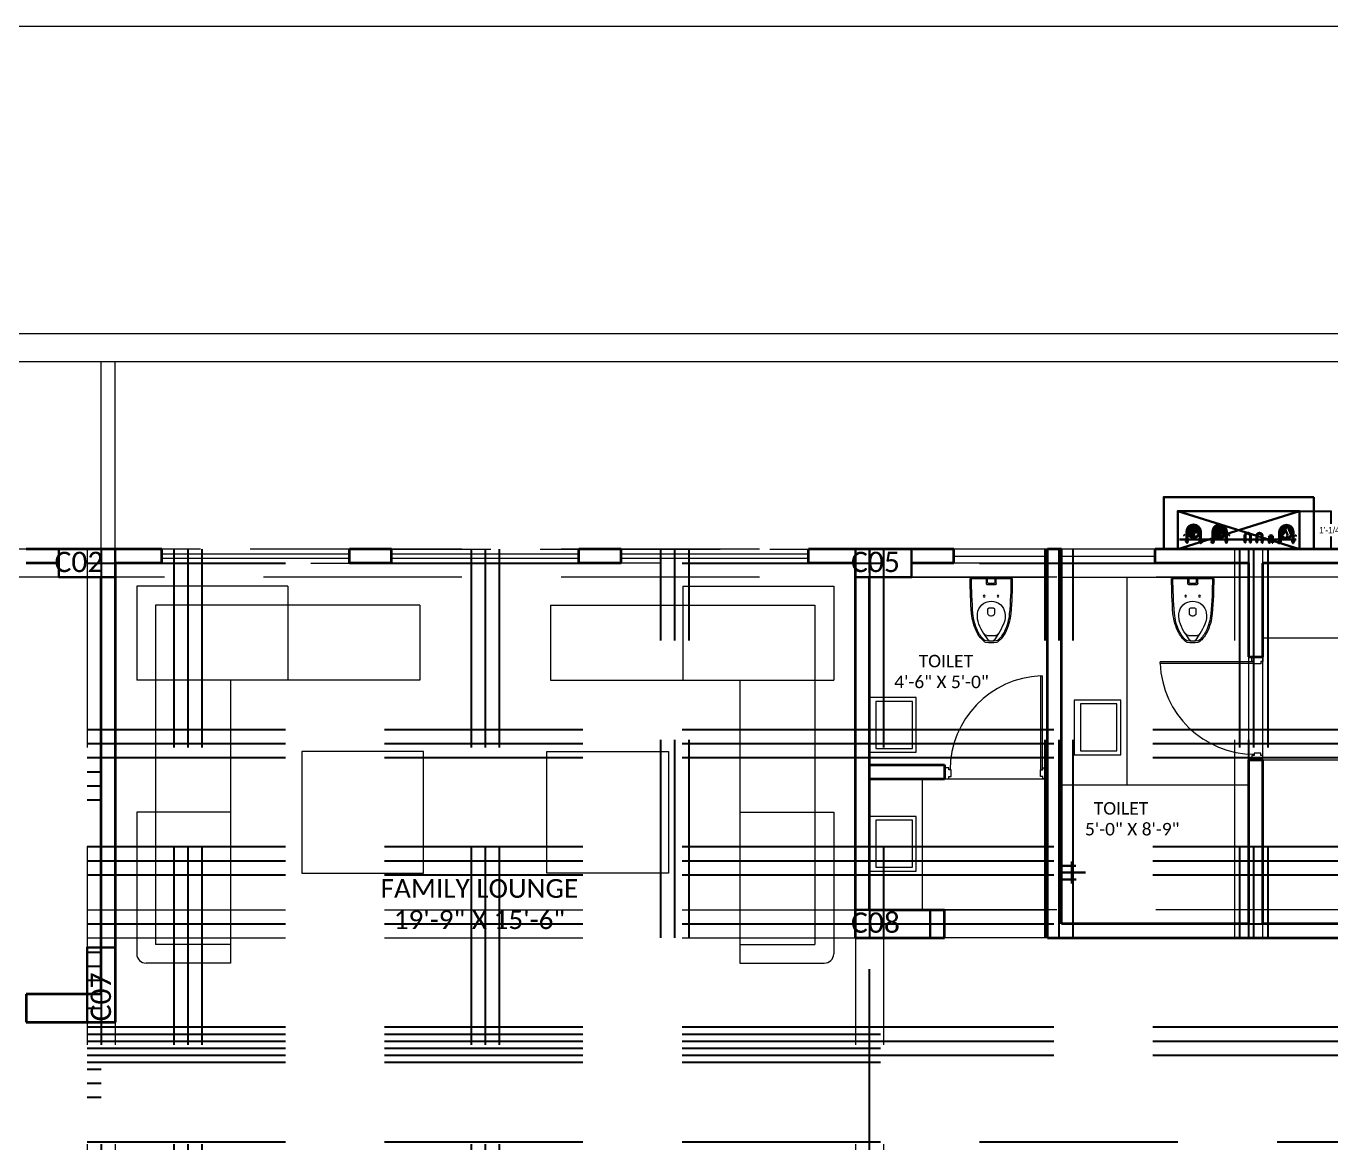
# Model space of a CAD drawing. Header units: inches. Extents: x -315739 to 560314, y 0 to 7836.
# Drawn here: x 315185.6 to 315603.4, y 6156 to 6513.6 of the extents above; entities that cross this region are included whole.
import ezdxf

# ---------------------------------------------------------------- set-up
doc = ezdxf.new("R2010")
doc.units = ezdxf.units.IN
doc.header["$LTSCALE"] = 5
doc.header["$MEASUREMENT"] = 0
doc.linetypes.add('DASHED', pattern=[19.05, 12.7, -6.35])
doc.linetypes.add('DASHED2', pattern=[9.525, 6.35, -3.175])
doc.layers.get('0').update_dxf_attribs({"linetype": 'CONTINUOUS', "lineweight": 0})
for name, color, linetype, lineweight in [('ANGLE SUPPORT', 7, 'CONTINUOUS', 30), ('BEAM', 1, 'DASHED', 9), ('COLUMN912', 7, 'CONTINUOUS', 30), ('DOOR', 7, 'CONTINUOUS', 9), ('FORMAT', 7, 'CONTINUOUS', 9), ('FUR', 32, 'CONTINUOUS', 18), ('PLUMBING SHAFT', 5, 'CONTINUOUS', 30), ('RWP', 150, 'CONTINUOUS', 15), ('Sanitary Fix', 122, 'CONTINUOUS', 13), ('swp', 1, 'CONTINUOUS', 20), ('TC', 7, 'CONTINUOUS', 5), ('TEXT', 7, 'CONTINUOUS', 15), ('WALL', 7, 'CONTINUOUS', 35), ('WINDOW', 1, 'CONTINUOUS', 20), ('wwp', 3, 'CONTINUOUS', 20)]:
    doc.layers.add(name, color=color, linetype=linetype, lineweight=lineweight)
doc.layers.add('CenterLines', color=7, linetype='DASHED')
doc.layers.add('COLUMN H', color=253, linetype='CONTINUOUS', lineweight=5, true_color=0xb0b0b0)
doc.styles.add('calibri', font='calibri')
doc.dimstyles.get("Standard").update_dxf_attribs({"dimtxt": 2, "dimasz": 2, "dimexe": 0.18, "dimexo": 0.0625, "dimgap": 1, "dimtad": 0, "dimtih": 1, "dimtoh": 1, "dimdec": 1, "dimzin": 0, "dimdsep": 46, "dimlunit": 4, "dimcen": 0.09, "dimclrd": 5, "dimclre": 5, "dimclrt": 5, "dimadec": 0, "dimazin": 0, "dimtfac": 1, "dimtdec": 4, "dimtofl": 0, "dimtmove": 0, "dimatfit": 3, "dimfxl": 0.25, "dimtolj": 1, "dimtzin": 0, "dimarcsym": 0})

# ---------------------------------------------------------------- blocks, each defined once
blk = doc.blocks.new('W.C.RR')
at = {"layer": 'Sanitary Fix', "lineweight": 15}
for p, q in [((-406.56, -27.56), (-408.19, -30)), ((-407, -29.28), (-403.53, -29.28)), ((-402.4, -30), (-404.01, -27.56)), ((-406.62, -38.11), (-406.62, -39.68)), ((-406.06, -40.24), (-404.55, -40.24)), ((-405.13, -36.98), (-405.51, -36.98)), ((-403.99, -39.67), (-403.99, -38.11)), ((-407.3, -51.96), (-407.3, -49.83)), ((-407.03, -49.57), (-403.59, -49.57)), ((-406.86, -51.96), (-406.86, -50.37)), ((-406.56, -50.1), (-404.04, -50.1)), ((-403.77, -50.43), (-403.77, -51.96)), ((-403.29, -49.89), (-403.29, -51.96)), ((-413.69, -51.96), (-396.94, -51.96)), ((-406.46, -51.96), (-406.46, -52.03)), ((-406.46, -52.03), (-404.11, -52.03)), ((-406.12, -52.03), (-406.12, -52.4)), ((-406.12, -52.4), (-404.48, -52.4)), ((-405.79, -52.03), (-405.79, -51.96)), ((-404.79, -52.03), (-404.79, -51.96)), ((-404.48, -52.4), (-404.48, -52.03)), ((-404.11, -52.03), (-404.11, -51.96))]:
    blk.add_line(p, q, dxfattribs=at)
for centre in [(-408.1, -44.96), (-402.61, -44.96)]:
    blk.add_circle(centre, 0.358, dxfattribs=at)
for centre, radius, start, end in [((-391.07, -40.33), 22.18, 153.1364, 174.1184), ((-392.18, -39.78), 20.45, 154.9076, 175.1535), ((-400.27, -35.98), 12.02, 130.761, 151.8362), ((-399.63, -36.3), 12.22, 134.4074, 154.8903), ((-391.75, -41.02), 19.8, 146.1601, 158.6011), ((-406.92, -29.12), 2, 102.4978, 129.0597), ((-407.19, -27.87), 1.36, 100.3332, 132.8161), ((-407, -30.42), 1.14, 90, 145.7536), ((-405.33, -37.38), 11.04, 79.0024, 100.9976), ((-405.33, -39.27), 12.27, 80.4841, 99.5159), ((-405.97, -28.04), 0.757, 100.9251, 141.0236), ((-404.51, -27.89), 0.599, 33.3554, 84.696), ((-403.53, -30.32), 1.04, 30.9018, 90), ((-403.48, -28.53), 1.38, 44.4952, 82.3555), ((-403.51, -28.23), 1.72, 53.3983, 80.1871), ((-410.79, -36.19), 11.96, 25.153, 46.1614), ((-410.07, -35.55), 11.54, 27.3045, 48.9088), ((-469.36, -66.89), 76.45, 25.7005, 28.856), ((-416.53, -39.23), 18.46, 4.3585, 26.0983), ((-416.84, -39.45), 19.36, 4.1483, 28.3887), ((-401.94, -37.02), 8.85, 158.6011, 185.8382), ((-407.14, -36.95), 7.4, 348.905, 25.7005), ((-221.7, -52.58), 191.99, 175.6595, 179.8129), ((-206.24, -54.32), 206.96, 175.4918, 179.3454), ((-404.79, -37.32), 5.99, 185.8382, 224.1772), ((-405.3, -37.15), 5.76, 228.8891, 311.1109), ((-405.51, -38.09), 1.11, 90, 180.5857), ((-406.06, -39.68), 0.56, 180, 270.535), ((-405.12, -38.11), 1.13, 0, 90.5296), ((-404.55, -39.68), 0.56, 270, 0.5829), ((-405.95, -37.18), 6.18, 315.8228, 348.905), ((-538.26, -51.43), 140.79, 359.7854, 5.545), ((-554.28, -51.81), 157.34, 359.9445, 5.0138), ((-407.03, -49.83), 0.267, 90.024, 180), ((-406.59, -50.37), 0.269, 83.9983, 180), ((-404.04, -50.37), 0.273, 348.5553, 90), ((-403.59, -49.86), 0.298, 354.5234, 90)]:
    blk.add_arc(centre, radius, start, end, dxfattribs=at)
blk = doc.blocks.new('j')
at = {"layer": 'Sanitary Fix', "xscale": 0.8438057731173103, "yscale": 0.8438057731173103, "rotation": 180}
blk.add_blockref('W.C.RR', (13938.89, 1941.96), dxfattribs=at)
blk = doc.blocks.new('A$C04F40293')
at = {"layer": 'DOOR', "color": 0, "lineweight": 9}
for p, q in [((39.33, 3.58), (39.33, 41.92)), ((39.33, 41.92), (40.02, 41.92)), ((40.02, 3.58), (40.02, 41.92)), ((0, 0), (42, 0))]:
    blk.add_line(p, q, dxfattribs=at)
at = {"layer": 'DOOR', "color": 0}
for p, q in [((1.85, 4.5), (0, 4.5)), ((0, 0), (0, 4.5)), ((1.85, 3.58), (1.85, 4.5)), ((2.77, 3.58), (1.85, 3.58)), ((1.85, 0), (1.85, 0.92)), ((1.85, 0.92), (2.77, 0.92)), ((2.77, 0.92), (2.77, 3.58)), ((39.23, 0.92), (39.23, 3.58)), ((39.23, 3.58), (40.15, 3.58)), ((40.15, 0.92), (39.23, 0.92)), ((40.15, 3.58), (40.15, 4.5)), ((40.15, 4.5), (42, 4.5)), ((40.15, 0), (40.15, 0.92)), ((42, 4.5), (42, 0)), ((0, 0), (1.85, 0)), ((42, 0), (40.15, 0))]:
    blk.add_line(p, q, dxfattribs=at)
at = {"layer": 'DOOR', "color": 0, "lineweight": 9}
blk.add_arc((40.91, 3.35), 38.6, 92.3483, 179.6623, dxfattribs=at)
blk = doc.blocks.new('*X93')
at = {"color": 0}
for p, q in [((113.6, 341.5), (113.7, 341.6)), ((113.7, 341.4), (114.3, 342)), ((113.8, 341.4), (114.3, 341.8)), ((113.9, 341.3), (114.3, 341.7)), ((114, 341.2), (114.3, 341.5)), ((114.1, 341.1), (114.3, 341.3)), ((114.2, 341), (114.3, 341.1)), ((114.3, 340.9), (114.3, 340.9))]:
    blk.add_line(p, q, dxfattribs=at)
blk = doc.blocks.new('A$C6CB70CE8')
at = {"layer": 'ANGLE SUPPORT'}
for p, q in [((-2.57, 0.12), (-2.57, -2.25)), ((-2.25, 0.04), (-2.25, -2.25)), ((2.25, 0.04), (2.25, -2.25)), ((2.57, 0.12), (2.57, -2.25)), ((-2.79, -3), (-2.79, -3.06)), ((-2.79, -3.06), (-2.76, -3.09)), ((-2.06, -3.09), (-2.76, -3.09)), ((-2.76, -3.1), (-2.76, -3.44)), ((-2.76, -3.44), (-2.68, -3.52)), ((-2.14, -3.52), (-2.68, -3.52)), ((-2.57, -0.63), (-2.25, -0.63)), ((-2.57, -0.63), (-2.25, -0.63)), ((-2.57, -3.88), (-2.57, -3.52)), ((-2.57, -3.88), (-2.52, -3.93)), ((-2.24, -1.11), (-2.56, -1.11)), ((-2.24, -1.11), (-2.56, -1.11)), ((-2.52, -3.09), (-2.52, -3.36)), ((-2.3, -3.93), (-2.52, -3.93)), ((-2.3, -3.36), (-2.3, -3.09)), ((-2.25, -3.88), (-2.3, -3.93)), ((-2.25, -3.88), (-2.25, -3.52)), ((-2.06, -3.44), (-2.14, -3.52)), ((-2.03, -3.06), (-2.06, -3.1)), ((-2.06, -3.1), (-2.06, -3.44)), ((-2.03, -3), (-2.03, -3.06)), ((2.03, -3), (2.03, -3.06)), ((2.03, -3.06), (2.06, -3.1)), ((2.06, -3.09), (2.76, -3.09)), ((2.06, -3.1), (2.06, -3.44)), ((2.06, -3.44), (2.14, -3.52)), ((2.14, -3.52), (2.68, -3.52)), ((2.24, -1.11), (2.56, -1.11)), ((2.57, -0.63), (2.25, -0.63)), ((2.25, -3.88), (2.25, -3.52)), ((2.25, -3.88), (2.3, -3.93)), ((2.3, -3.36), (2.3, -3.09)), ((2.3, -3.93), (2.52, -3.93)), ((2.52, -3.09), (2.52, -3.36)), ((2.57, -3.88), (2.52, -3.93)), ((2.57, -3.88), (2.57, -3.52)), ((2.76, -3.44), (2.68, -3.52)), ((2.79, -3.06), (2.76, -3.09)), ((2.76, -3.1), (2.76, -3.44)), ((2.79, -3), (2.79, -3.06))]:
    blk.add_line(p, q, dxfattribs=at)
at = {"layer": 'ANGLE SUPPORT', "lineweight": 30}
for radius, start, end in [(2.57, 1.0363, 178.9637), (2.25, 359.1087, 181.0351)]:
    blk.add_arc((0, 0.07), radius, start, end, dxfattribs=at)
at = {"layer": 'ANGLE SUPPORT'}
for centre, major_axis, start_param, end_param in [((-2.71, -0.79), (-0.55, -0.55), 5.673915, 6.119919), ((-2.71, -0.79), (-0.55, -0.55), 5.673915, 6.119919), ((-2.71, -1.04), (-0.55, -0.55), 5.673915, 6.119919), ((-2.71, -1.04), (-0.55, -0.55), 5.673915, 6.119919), ((-2.77, -3.29), (-0.184, -0.184), 1.32198, 2.080566), ((-2.46, -3.82), (-0.171, 0.171), 5.688779, 5.971834), ((-2.4, -3.89), (-0.171, 0.171), 5.688779, 6.270402), ((-2.38, -3.9), (-0.134, 0.134), 5.728383, 6.607487), ((-2.37, -4), (-0.135, -0.135), 4.157023, 5.034816), ((-2.3, -3.33), (-0.157, -0.157), -0.658117, 0.167445), ((-2.77, -3.14), (-0.361, -0.361), 1.329768, 1.540799), ((-1.7, -2.44), (-0.674, 0.674), 1.397588, 1.40753), ((-1.7, -2.44), (-0.674, 0.674), 1.397588, 1.40753), ((-1.7, -2.67), (-0.674, 0.674), 1.397588, 1.40753), ((-1.7, -2.67), (-0.674, 0.674), 1.397588, 1.40753), ((-2.68, -3.39), (-0.25, 0.25), 3.071035, 3.556541), ((-2.35, -3.97), (-0.0705, 0.0705), 5.845023, 6.635132), ((-2.55, -3.29), (-0.184, -0.184), 1.317026, 2.080566), ((-2.68, -3.34), (-0.317, 0.317), 2.957247, 3.531377), ((-2.67, -3.44), (-0.32, 0.32), 2.954779, 3.562598), ((-2.31, -4.16), (-0.171, -0.171), 4.117982, 4.309007), ((-2.65, -3.44), (-0.361, -0.361), 1.329768, 1.678717), ((-2.62, -3.48), (-0.361, -0.361), 1.329768, 1.608854), ((-2.05, -3.29), (-0.184, 0.184), 1.061026, 1.819613), ((-2.71, -1.27), (-0.55, 0.55), 4.103119, 4.549123), ((-2.71, -1.27), (-0.55, 0.55), 4.103119, 4.549123), ((-2.03, -2.28), (-0.748, -0.748), 2.560222, 2.891475), ((-2.03, -2.28), (-0.748, -0.748), 2.560222, 2.891475), ((-1.7, -2.19), (-0.674, -0.674), 2.968385, 2.978326), ((-1.7, -2.19), (-0.674, -0.674), 2.968385, 2.978326), ((2.3, -3.33), (-0.157, -0.157), 6.11574, 6.941302), ((2.05, -3.29), (-0.184, 0.184), 4.463573, 5.222159), ((2.4, -3.89), (-0.171, 0.171), 0.012783, 0.594406), ((2.62, -3.48), (-0.361, -0.361), 4.674331, 4.953417), ((2.38, -3.9), (-0.134, 0.134), -0.324302, 0.554802), ((2.65, -3.44), (-0.361, -0.361), 4.604468, 4.953417), ((2.46, -3.82), (-0.171, 0.171), 0.311352, 0.594406), ((2.03, -2.28), (-0.748, -0.748), 3.391711, 3.722963), ((1.7, -2.19), (-0.674, -0.674), 3.304859, 3.314801), ((1.7, -2.44), (-0.674, 0.674), 4.875655, 4.885597), ((1.7, -2.67), (-0.674, 0.674), 4.875655, 4.885597), ((2.71, -0.79), (-0.55, -0.55), 0.163266, 0.60927), ((2.71, -1.04), (-0.55, -0.55), 0.163266, 0.60927), ((2.71, -1.27), (-0.55, 0.55), 1.734062, 2.180066), ((2.35, -3.97), (-0.0705, 0.0705), -0.351946, 0.438162), ((2.77, -3.14), (-0.361, -0.361), 4.742386, 4.953417), ((2.55, -3.29), (-0.184, -0.184), 4.202619, 4.966159), ((2.37, -4), (-0.135, -0.135), 1.248369, 2.126163), ((2.77, -3.29), (-0.184, -0.184), 4.202619, 4.961205), ((2.31, -4.16), (-0.171, -0.171), 1.974179, 2.165203), ((2.68, -3.39), (-0.25, 0.25), 2.726644, 3.21215), ((2.67, -3.44), (-0.32, 0.32), 2.720588, 3.328406), ((2.68, -3.34), (-0.317, 0.317), 2.751808, 3.325938)]:
    blk.add_ellipse(centre, major_axis=major_axis, ratio=1, start_param=start_param, end_param=end_param, dxfattribs=at)
for p, xscale, yscale, rotation in [((61.06, 17.78), -0.1862546400225255, 0.1862546399643179, 90), ((61.33, 17.78), -0.1862546400225255, 0.1862546399643179, 90), ((-61.33, 17.78), 0.1862546400225255, 0.1862546400225255, 270), ((-61.06, 17.78), 0.1862546400225255, 0.1862546400225255, 270)]:
    blk.add_blockref('*X93', p, dxfattribs=dict(at, xscale=xscale, yscale=yscale, rotation=rotation))
blk = doc.blocks.new('A$C193A5146')
at = {"layer": 'swp', "lineweight": 30}
h = blk.add_hatch(color=256, dxfattribs=at)
edge = h.paths.add_edge_path(flags=0)
edge.add_ellipse((0, 0), major_axis=(1.41, 1.41), ratio=1, start_angle=225, end_angle=225)
edge.add_ellipse((1, -1.25), major_axis=(1.13, 1.13), ratio=1, start_angle=6.3386, end_angle=83.6614)
edge.add_ellipse((-1, 1.25), major_axis=(-1.13, 1.13), ratio=1, start_angle=186.3386, end_angle=263.6614)
for radius in [2.25, 2]:
    blk.add_circle((0, 0), radius, dxfattribs=at)
for centre, start, end in [((1, -1.25), 51.3386, 128.6614), ((-1, 1.25), 231.3386, 308.6614)]:
    blk.add_arc(centre, 1.6, start, end, dxfattribs=at)
blk = doc.blocks.new('A$C03973A2D')
at = {"layer": 'wwp', "lineweight": 30}
h = blk.add_hatch(color=256, dxfattribs=at)
edge = h.paths.add_edge_path(flags=0)
edge.add_ellipse((0, 0), major_axis=(1.41, 1.41), ratio=1, start_angle=225, end_angle=225)
edge.add_ellipse((1, -1.25), major_axis=(1.13, 1.13), ratio=1, start_angle=6.3386, end_angle=83.6614)
edge.add_ellipse((-1, 1.25), major_axis=(-1.13, 1.13), ratio=1, start_angle=186.3386, end_angle=263.6614)
for radius in [2.25, 2]:
    blk.add_circle((0, 0), radius, dxfattribs=at)
for centre, start, end in [((1, -1.25), 51.3386, 128.6614), ((-1, 1.25), 231.3386, 308.6614)]:
    blk.add_arc(centre, 1.6, start, end, dxfattribs=at)
blk = doc.blocks.new('*X100')
at = {"color": 0}
for p, q in [((113.6, 341.5), (113.7, 341.6)), ((113.7, 341.4), (114.3, 342)), ((113.8, 341.4), (114.3, 341.8)), ((113.9, 341.3), (114.3, 341.7)), ((114, 341.2), (114.3, 341.5)), ((114.1, 341.1), (114.3, 341.3)), ((114.2, 341), (114.3, 341.1)), ((114.3, 340.9), (114.3, 340.9))]:
    blk.add_line(p, q, dxfattribs=at)
blk = doc.blocks.new('YTYT')
at = {"layer": 'ANGLE SUPPORT'}
for p, q in [((5948, 111590), (5950, 111592)), ((5948, 111583), (5948, 111590)), ((5963, 111583), (5948, 111583)), ((5948, 111582), (5948, 111583)), ((5948, 111581), (5948, 111582)), ((5961, 111592), (5950, 111592)), ((5952, 111603), (5953, 111605)), ((5952, 111603), (5952, 111592)), ((5952, 111546), (5952, 111566)), ((5952, 111556), (5959, 111556)), ((5953, 111583), (5953, 111588)), ((5959, 111603), (5958, 111605)), ((5958, 111588), (5958, 111583)), ((5959, 111603), (5959, 111592)), ((5959, 111546), (5959, 111566)), ((5963, 111590), (5961, 111592)), ((5963, 111583), (5963, 111590)), ((5964, 111582), (5963, 111583)), ((5964, 111581), (5964, 111582)), ((5995, 111583), (5996, 111584)), ((5996, 111591), (5998, 111593)), ((5996, 111584), (5996, 111591)), ((6010, 111584), (5996, 111584)), ((6009, 111593), (5998, 111593)), ((5999, 111604), (6001, 111606)), ((5999, 111604), (5999, 111593)), ((6000, 111546), (6000, 111567)), ((6007, 111557), (6000, 111557)), ((6005, 111606), (6001, 111606)), ((6001, 111584), (6001, 111589)), ((6007, 111604), (6005, 111606)), ((6005, 111590), (6005, 111584)), ((6007, 111604), (6007, 111593)), ((6007, 111592), (6007, 111594)), ((6007, 111546), (6007, 111567)), ((6010, 111591), (6009, 111593)), ((6010, 111584), (6010, 111591)), ((6011, 111583), (6010, 111584)), ((6011, 111582), (6011, 111583))]:
    blk.add_line(p, q, dxfattribs=at)
for centre, radius, start, end in [((5948, 111587), 5.37, 15.7923, 59.2561), ((5957, 111607), 5.92, 216.9055, 256.8201), ((5957, 111603), 5.9, 217.8259, 256.7878), ((5956, 111603), 7.49, 237.8401, 259.057), ((5962, 111550), 14.5, 100.4454, 134.0721), ((5949, 111578), 19.7, 277.5912, 300.6693), ((5958, 111588), 4.61, 125.4061, 172.7073), ((5947, 111588), 11, 21.2252, 49.0426), ((5957, 111606), 3.09, 204.835, 250.1048), ((5947, 111589), 14.1, 32.862, 55.7036), ((5947, 111586), 13.9, 30.4056, 55.5622), ((5953, 111587), 5.37, 15.7923, 59.5399), ((5948, 111589), 15.8, 45.5118, 58.8099), ((5949, 111591), 15.8, 49.0723, 58.8099), ((5963, 111587), 5.37, 120.7439, 164.2077), ((6004, 111605), 5.9, 217.8259, 256.7878), ((6003, 111604), 7.49, 237.8401, 259.057), ((5996, 111588), 5.37, 15.7923, 59.2561), ((6004, 111608), 5.92, 216.9055, 256.8201), ((5997, 111551), 14.5, 45.9279, 79.5546), ((6010, 111579), 19.7, 239.3307, 262.4088), ((6006, 111589), 4.61, 125.4061, 172.7073), ((6005, 111607), 3.09, 204.835, 250.1048), ((5995, 111589), 11, 21.2252, 49.0426), ((6006, 111613), 7.49, 248.1121, 259.057), ((5995, 111590), 14.1, 32.862, 55.7036), ((5995, 111587), 13.9, 30.4056, 55.5622), ((6000, 111588), 5.37, 15.7923, 59.5399), ((5996, 111590), 15.8, 45.5118, 58.8099), ((5996, 111592), 15.8, 49.0723, 58.8099), ((6011, 111588), 5.37, 120.7439, 164.2077), ((5979, 111546), 27.5, 180, 0), ((5979, 111546), 20.1, 180, 0)]:
    blk.add_arc(centre, radius, start, end, dxfattribs=at)
at = {"layer": 'ANGLE SUPPORT', "xscale": 3.853472945932288, "yscale": 3.853472945932288, "rotation": 90}
for p in [(7269, 111151), (7274, 111151), (7317, 111152), (7321, 111152)]:
    blk.add_blockref('*X100', p, dxfattribs=at)
blk = doc.blocks.new('*X102')
at = {"color": 0}
for p, q in [((113.6, 341.5), (113.7, 341.6)), ((113.7, 341.4), (114.3, 342)), ((113.8, 341.4), (114.3, 341.8)), ((113.9, 341.3), (114.3, 341.7)), ((114, 341.2), (114.3, 341.5)), ((114.1, 341.1), (114.3, 341.3)), ((114.2, 341), (114.3, 341.1)), ((114.3, 340.9), (114.3, 340.9))]:
    blk.add_line(p, q, dxfattribs=at)
blk = doc.blocks.new('YTYTY')
at = {"layer": 'ANGLE SUPPORT'}
for p, q in [((6071, 111598), (6072, 111599)), ((6071, 111597), (6071, 111598)), ((6072, 111606), (6074, 111608)), ((6072, 111599), (6072, 111606)), ((6086, 111599), (6072, 111599)), ((6085, 111608), (6074, 111608)), ((6075, 111619), (6077, 111621)), ((6075, 111619), (6075, 111608)), ((6076, 111572), (6076, 111582)), ((6081, 111621), (6077, 111621)), ((6077, 111599), (6077, 111605)), ((6083, 111619), (6081, 111621)), ((6081, 111605), (6081, 111599)), ((6083, 111619), (6083, 111608)), ((6083, 111572), (6083, 111582)), ((6086, 111606), (6085, 111608)), ((6086, 111599), (6086, 111606)), ((6087, 111598), (6086, 111599)), ((6087, 111597), (6087, 111598)), ((6099, 111606), (6101, 111608)), ((6099, 111599), (6099, 111606)), ((6099, 111599), (6114, 111599)), ((6099, 111598), (6099, 111599)), ((6099, 111597), (6099, 111598)), ((6101, 111608), (6112, 111608)), ((6103, 111619), (6104, 111621)), ((6103, 111619), (6103, 111608)), ((6103, 111572), (6103, 111582)), ((6104, 111621), (6109, 111621)), ((6104, 111605), (6104, 111599)), ((6110, 111619), (6109, 111621)), ((6109, 111599), (6109, 111605)), ((6110, 111619), (6110, 111608)), ((6110, 111572), (6110, 111582)), ((6114, 111606), (6112, 111608)), ((6114, 111599), (6114, 111606)), ((6114, 111598), (6114, 111599)), ((6114, 111597), (6114, 111598))]:
    blk.add_line(p, q, dxfattribs=at)
for centre, radius, start, end in [((6080, 111620), 5.88, 217.8259, 256.7878), ((6079, 111619), 7.46, 237.8401, 259.057), ((6072, 111603), 5.36, 15.7923, 59.2561), ((6080, 111623), 5.9, 216.9055, 256.8201), ((6086, 111565), 14.4, 100.4454, 134.0721), ((6086, 111560), 14.4, 100.4454, 134.0721), ((6093, 111572), 17.3, 180, 0), ((6082, 111604), 4.59, 125.4061, 172.7073), ((6081, 111622), 3.08, 204.835, 250.1048), ((6071, 111604), 10.9, 21.2252, 49.0426), ((6082, 111628), 7.46, 248.1121, 259.057), ((6071, 111605), 14, 32.862, 55.7036), ((6071, 111602), 13.9, 30.4056, 55.5622), ((6076, 111603), 5.36, 15.7923, 59.5399), ((6072, 111605), 15.8, 45.5118, 58.8099), ((6073, 111607), 15.8, 49.0723, 58.8099), ((6087, 111603), 5.36, 120.7439, 164.2077), ((6093, 111572), 9.9, 180, 0), ((6099, 111603), 5.36, 15.7923, 59.2561), ((6113, 111607), 15.8, 121.1901, 130.9277), ((6114, 111605), 15.8, 121.1901, 134.4882), ((6115, 111605), 14, 124.2964, 147.138), ((6115, 111602), 13.9, 124.4378, 149.5944), ((6100, 111565), 14.4, 45.9279, 79.5546), ((6100, 111560), 14.4, 45.9279, 79.5546), ((6109, 111603), 5.36, 120.4601, 164.2077), ((6104, 111628), 7.46, 280.943, 291.8879), ((6115, 111604), 10.9, 130.9574, 158.7748), ((6105, 111622), 3.08, 289.8952, 335.165), ((6105, 111623), 5.9, 283.1799, 323.0945), ((6106, 111620), 5.88, 283.2122, 322.1741), ((6104, 111604), 4.59, 7.2927, 54.5939), ((6106, 111619), 7.46, 280.943, 302.1599), ((6114, 111603), 5.36, 120.7439, 164.2077)]:
    blk.add_arc(centre, radius, start, end, dxfattribs=at)
at = {"layer": 'ANGLE SUPPORT', "xscale": 3.841952967066176, "yscale": 3.841952967066176, "rotation": 90}
for p in [(7389, 111169), (7393, 111169)]:
    blk.add_blockref('*X102', p, dxfattribs=at)
blk = doc.blocks.new('*D16')
at = {"layer": 'PLUMBING SHAFT', "color": 5, "linetype": 'ByBlock', "lineweight": -2}
for p, q in [((315593.44, 6358.29), (315603.55, 6358.29)), ((315603.37, 6358.29), (315603.37, 6354.2)), ((315603.37, 6350.2), (315603.37, 6346.11)), ((315593.44, 6346.11), (315603.55, 6346.11))]:
    blk.add_line(p, q, dxfattribs=at)
for points in [[(315603.37, 6358.29), (315603.7, 6356.29), (315603.03, 6356.29)], [(315603.37, 6346.11), (315603.03, 6348.11), (315603.7, 6348.11)]]:
    blk.add_solid(points, dxfattribs=at)
at = {"layer": 'PLUMBING SHAFT', "color": 5, "linetype": 'CONTINUOUS', "lineweight": -2, "insert": (315603.37, 6352.2), "char_height": 2, "width": 8.7778, "attachment_point": 5}
blk.add_mtext('1\'-1/4"', dxfattribs=at)
blk = doc.blocks.new('gertertert')
at = {"layer": 'RWP', "lineweight": 30}
h = blk.add_hatch(color=256, dxfattribs=at)
edge = h.paths.add_edge_path(flags=0)
edge.add_ellipse((135038.09, -36835.3), major_axis=(1.13, 1.13), ratio=1, start_angle=6.3386, end_angle=83.6614)
edge.add_ellipse((135040.59, -36837.3), major_axis=(1.13, -1.13), ratio=1, start_angle=186.3386, end_angle=263.6614)
edge.add_ellipse((135039.34, -36836.3), major_axis=(1.41, 1.41), ratio=1, start_angle=0, end_angle=360)
for radius in [2.25, 2]:
    blk.add_circle((135039.34, -36836.3), radius, dxfattribs=at)
for centre, start, end in [((135040.59, -36837.3), 141.3386, 218.6614), ((135038.09, -36835.3), 321.3386, 38.6614)]:
    blk.add_arc(centre, 1.6, start, end, dxfattribs=at)

msp = doc.modelspace()

# ---------------------------------------------------------------- hatches: boundary and pattern name
at = {"layer": 'COLUMN H'}
h = msp.add_hatch(dxfattribs=at)
h.set_pattern_fill('AR-CONC', color=256, scale=0.25, style=0)
h.set_pattern_definition([])
h.paths.add_polyline_path([(315196.13, 6346.11), (315196.13, 6337.11), (315214.13, 6337.11), (315214.13, 6346.11)], flags=0)
h = msp.add_hatch(dxfattribs=at)
h.set_pattern_fill('AR-CONC', color=256, scale=0.25, style=0)
h.set_pattern_definition([])
h.paths.add_polyline_path([(315451.13, 6337.11), (315451.13, 6346.11), (315469.13, 6346.11), (315469.13, 6337.11)], flags=0)
h = msp.add_hatch(dxfattribs=at)
h.set_pattern_fill('AR-CONC', color=256, scale=0.25, style=0)
h.set_pattern_definition([])
h.paths.add_polyline_path([(315451.13, 6221.61), (315451.13, 6230.61), (315475.13, 6230.61), (315475.13, 6221.61)], flags=0)
h = msp.add_hatch(dxfattribs=at)
h.set_pattern_fill('AR-CONC', color=256, scale=0.25, style=0)
h.set_pattern_definition([])
h.paths.add_polyline_path([(315214.13, 6218.61), (315205.13, 6218.61), (315205.13, 6194.61), (315214.13, 6194.61)], flags=0)

# ---------------------------------------------------------------- linework, layer by layer
for p, q in [((315209.63, 6346.11), (315209.63, 6406.11)), ((315214.13, 6346.11), (315214.13, 6406.11)), ((315581.63, 6278.61), (315605.63, 6278.61))]:
    msp.add_line(p, q)
at = {"layer": 'ANGLE SUPPORT'}
for points in [[(315554.88, 6349.24), (315585.17, 6349.24)], [(315555.58, 6349.21), (315592.23, 6349.21)]]:
    msp.add_lwpolyline(points, dxfattribs=at)
at = {"layer": 'BEAM'}
for p, q in [((315706.15, 6346.11), (315014.63, 6346.11)), ((315205.13, 6346.11), (315205.13, 5957.61)), ((315214.13, 6346.11), (315214.13, 5957.61)), ((315451.13, 6346.11), (315451.13, 5957.61)), ((315460.13, 6346.11), (315460.13, 5957.61)), ((315572.63, 6221.61), (315572.63, 6346.11)), ((315581.63, 6221.61), (315581.63, 6346.11)), ((315706.15, 6337.11), (315014.63, 6337.11)), ((315205.13, 6230.61), (315451.13, 6230.61)), ((315896.63, 6230.61), (315451.13, 6230.61)), ((315205.13, 6221.61), (315451.13, 6221.61)), ((315896.63, 6221.61), (315451.13, 6221.61)), ((315014.63, 6203.61), (315209.63, 6203.61)), ((315014.63, 6194.61), (315209.63, 6194.61))]:
    msp.add_line(p, q, dxfattribs=at)
at = {"layer": 'CenterLines'}
for p, q in [((315209.63, 6346.11), (315209.63, 5957.61)), ((315232.88, 6346.11), (315232.88, 5957.61)), ((315237.38, 6346.11), (315237.38, 5957.61)), ((315237.38, 6346.11), (315237.38, 5957.61)), ((315241.88, 6346.11), (315241.88, 5957.61)), ((315328.13, 6346.11), (315328.13, 5957.61)), ((315332.63, 6346.11), (315332.63, 5957.61)), ((315332.63, 6346.11), (315332.63, 5957.61)), ((315337.13, 6346.11), (315337.13, 5957.61)), ((315388.88, 6221.61), (315388.88, 6346.11)), ((315393.38, 6221.61), (315393.38, 6346.11)), ((315393.38, 6221.61), (315393.38, 6346.11)), ((315397.88, 6221.61), (315397.88, 6346.11)), ((315439.14, 6346.11), (315439.14, 6346.11)), ((315443.64, 6346.11), (315443.64, 6346.11)), ((315451.14, 6346.11), (315451.14, 6221.61)), ((315455.63, 5957.61), (315455.63, 6346.11)), ((315455.64, 6346.11), (315455.64, 6221.61)), ((315460.14, 6346.11), (315460.14, 6221.61)), ((315511.88, 6221.61), (315511.88, 6346.11)), ((315516.38, 6221.61), (315516.38, 6346.11)), ((315516.38, 6221.61), (315516.38, 6346.11)), ((315520.88, 6221.61), (315520.88, 6346.11)), ((315562.14, 6346.11), (315562.14, 6346.11)), ((315566.64, 6346.11), (315566.64, 6346.11)), ((315574.14, 6346.11), (315574.14, 6221.61)), ((315577.13, 6221.61), (315577.13, 6346.11)), ((315578.64, 6346.11), (315578.64, 6221.61)), ((315578.64, 6346.11), (315578.64, 6221.61)), ((315583.14, 6346.11), (315583.14, 6221.61)), ((315014.63, 6341.61), (315706.15, 6341.61)), ((315205.13, 6288.36), (315451.13, 6288.36)), ((315451.13, 6288.36), (315706.15, 6288.36)), ((315205.13, 6283.86), (315451.13, 6283.86)), ((315205.13, 6283.86), (315451.13, 6283.86)), ((315451.13, 6283.86), (315706.15, 6283.86)), ((315451.13, 6283.86), (315706.15, 6283.86)), ((315205.13, 6279.36), (315451.13, 6279.36)), ((315451.13, 6279.36), (315706.15, 6279.36)), ((315014.63, 6274.86), (315209.63, 6274.86)), ((315014.63, 6270.36), (315209.63, 6270.36)), ((315014.63, 6270.36), (315209.63, 6270.36)), ((315014.63, 6265.86), (315209.63, 6265.86)), ((315205.13, 6250.86), (315460.13, 6250.86)), ((315451.13, 6250.86), (315706.15, 6250.86)), ((315205.13, 6246.36), (315460.13, 6246.36)), ((315205.13, 6246.36), (315460.13, 6246.36)), ((315451.13, 6246.36), (315706.15, 6246.36)), ((315451.13, 6246.36), (315706.15, 6246.36)), ((315205.13, 6241.86), (315460.13, 6241.86)), ((315451.13, 6241.86), (315706.15, 6241.86)), ((315205.13, 6226.11), (315451.13, 6226.11)), ((315451.13, 6226.11), (315896.63, 6226.11)), ((315205.13, 6217.11), (315209.63, 6217.11)), ((315205.13, 6212.61), (315209.63, 6212.61)), ((315205.13, 6212.61), (315209.63, 6212.61)), ((315205.13, 6208.11), (315209.63, 6208.11)), ((315014.63, 6199.11), (315209.63, 6199.11)), ((315205.13, 6193.11), (315451.13, 6193.11)), ((315451.13, 6193.11), (315460.13, 6193.11)), ((315451.13, 6193.11), (315451.13, 6193.11)), ((315451.13, 6193.11), (315896.63, 6193.11)), ((315205.13, 6190.86), (315460.13, 6190.86)), ((315205.13, 6188.61), (315451.13, 6188.61)), ((315205.13, 6188.61), (315451.13, 6188.61)), ((315451.13, 6188.61), (315460.13, 6188.61)), ((315451.13, 6188.61), (315460.13, 6188.61)), ((315451.13, 6188.61), (315451.13, 6188.61)), ((315451.13, 6188.61), (315451.13, 6188.61)), ((315451.13, 6188.61), (315896.63, 6188.61)), ((315451.13, 6188.61), (315896.63, 6188.61)), ((315205.13, 6186.36), (315460.13, 6186.36)), ((315205.13, 6186.36), (315460.13, 6186.36)), ((315205.13, 6184.11), (315451.13, 6184.11)), ((315451.13, 6184.11), (315460.13, 6184.11)), ((315451.13, 6184.11), (315451.13, 6184.11)), ((315451.13, 6184.11), (315896.63, 6184.11)), ((315205.13, 6181.86), (315460.13, 6181.86)), ((315205.13, 6179.61), (315209.63, 6179.61)), ((315205.13, 6175.11), (315209.63, 6175.11)), ((315205.13, 6175.11), (315209.63, 6175.11)), ((315205.13, 6170.61), (315209.63, 6170.61)), ((315014.63, 6156.36), (315706.15, 6156.36))]:
    msp.add_line(p, q, dxfattribs=at)
at = {"layer": 'COLUMN912', "color": 7}
for points in [[(315196.13, 6346.11), (315196.13, 6337.11), (315214.13, 6337.11), (315214.13, 6346.11)], [(315451.13, 6337.11), (315451.13, 6346.11), (315469.13, 6346.11), (315469.13, 6337.11)], [(315451.13, 6221.61), (315451.13, 6230.61), (315475.13, 6230.61), (315475.13, 6221.61)], [(315214.13, 6218.61), (315205.13, 6218.61), (315205.13, 6194.61), (315214.13, 6194.61)]]:
    msp.add_lwpolyline(points, close=True, dxfattribs=at)
at = {"layer": 'FORMAT'}
msp.add_lwpolyline([(314739.82, 6513.62), (316826.3, 6513.62), (316826.3, 5803.25), (314739.82, 5803.25)], close=True, dxfattribs=at)
at = {"layer": 'FUR'}
for p, q in [((315269.4, 6334.22), (315221.06, 6334.22)), ((315221.06, 6334.22), (315221.06, 6304.22)), ((315269.4, 6334.22), (315269.4, 6304.22)), ((315395.85, 6334.22), (315395.85, 6304.22)), ((315395.85, 6334.22), (315444.19, 6334.22)), ((315444.19, 6334.22), (315444.19, 6304.22)), ((315227.06, 6328.22), (315227.06, 6219.54)), ((315311.74, 6328.22), (315227.06, 6328.22)), ((315311.74, 6328.22), (315311.74, 6304.22)), ((315353.51, 6328.22), (315438.19, 6328.22)), ((315353.51, 6328.22), (315353.51, 6304.22)), ((315438.19, 6328.22), (315438.19, 6219.54)), ((315241.99, 6304.22), (315221.06, 6304.22)), ((315311.74, 6304.22), (315241.99, 6304.22)), ((315251.06, 6304.22), (315251.06, 6219.54)), ((315353.51, 6304.22), (315423.27, 6304.22)), ((315414.19, 6304.22), (315414.19, 6219.54)), ((315423.27, 6304.22), (315444.19, 6304.22)), ((315221.06, 6261.88), (315221.06, 6216.54)), ((315251.06, 6261.88), (315221.06, 6261.88)), ((315414.19, 6261.88), (315444.19, 6261.88)), ((315444.19, 6261.88), (315444.19, 6216.54)), ((315251.06, 6219.54), (315227.06, 6219.54)), ((315251.06, 6219.54), (315251.06, 6213.54)), ((315414.19, 6219.54), (315438.19, 6219.54)), ((315414.19, 6219.54), (315414.19, 6213.54)), ((315251.06, 6213.54), (315224.06, 6213.54)), ((315414.19, 6213.54), (315441.19, 6213.54))]:
    msp.add_line(p, q, dxfattribs=at)
at = {"layer": 'FUR', "color": 8}
msp.add_line((315701.63, 6317.61), (315581.63, 6317.61), dxfattribs=at)
at = {"layer": 'FUR'}
for points in [[(315312.9, 6242.38), (315312.9, 6281.38), (315273.9, 6281.38), (315273.9, 6242.38)], [(315352.35, 6242.38), (315352.35, 6281.38), (315391.35, 6281.38), (315391.35, 6242.38)]]:
    msp.add_lwpolyline(points, close=True, dxfattribs=at)
for centre, start, end in [((315224.06, 6216.54), 180, 270), ((315441.19, 6216.54), 270, 0)]:
    msp.add_arc(centre, 3, start, end, dxfattribs=at)
at = {"layer": 'PLUMBING SHAFT'}
for p, q in [((315554.34, 6358.29), (315593.37, 6346.11)), ((315554.37, 6346.11), (315593.3, 6358.29))]:
    msp.add_line(p, q, dxfattribs=at)
for points in [[(315597.87, 6362.79), (315597.87, 6346.11), (315549.84, 6346.11), (315549.84, 6362.79)], [(315593.37, 6358.29), (315593.37, 6346.11), (315554.34, 6346.11), (315554.34, 6358.29)]]:
    msp.add_lwpolyline(points, close=True, dxfattribs=at)
at = {"layer": 'Sanitary Fix'}
for p, q in [((315469.13, 6337.11), (315512.63, 6337.11)), ((315517.13, 6337.11), (315577.13, 6337.11)), ((315538.13, 6270.61), (315538.13, 6337.11)), ((315577.13, 6278.61), (315577.13, 6311.61)), ((315472.63, 6230.61), (315472.63, 6272.61)), ((315517.13, 6270.61), (315577.13, 6270.61)), ((315479.63, 6230.61), (315512.63, 6230.61))]:
    msp.add_line(p, q, dxfattribs=at)
at = {"layer": 'Sanitary Fix', "lineweight": 30}
for p, q in [((315520.47, 6239.11), (315520.47, 6246.15)), ((315517.13, 6244.76), (315521.68, 6244.76)), ((315517.13, 6242.61), (315524.86, 6242.61)), ((315517.13, 6240.3), (315521.81, 6240.3))]:
    msp.add_line(p, q, dxfattribs=at)
at = {"layer": 'Sanitary Fix'}
for points in [[(315455.63, 6281.09), (315470.63, 6281.09), (315470.63, 6298.64), (315455.63, 6298.64)], [(315457.71, 6282.34), (315469.38, 6282.34), (315469.38, 6297.39), (315457.71, 6297.39)], [(315521.13, 6280.24), (315536.13, 6280.24), (315536.13, 6297.79), (315521.13, 6297.79)], [(315523.21, 6281.49), (315534.88, 6281.49), (315534.88, 6296.54), (315523.21, 6296.54)], [(315455.63, 6242.99), (315470.63, 6242.99), (315470.63, 6260.54), (315455.63, 6260.54)], [(315457.71, 6244.24), (315469.38, 6244.24), (315469.38, 6259.29), (315457.71, 6259.29)]]:
    msp.add_lwpolyline(points, close=True, dxfattribs=at)
at = {"layer": 'WALL', "color": 8, "lineweight": 9}
for p, q in [((315697.15, 6415.11), (315014.63, 6415.11)), ((315697.15, 6406.11), (315014.63, 6406.11))]:
    msp.add_line(p, q, dxfattribs=at)
at = {"layer": 'WALL'}
for p, q in [((315229.13, 6346.11), (315185.63, 6346.11)), ((315229.13, 6341.61), (315229.13, 6346.11)), ((315289.13, 6341.61), (315289.13, 6346.11)), ((315302.63, 6346.11), (315289.13, 6346.11)), ((315302.63, 6341.61), (315302.63, 6346.11)), ((315376.13, 6346.11), (315362.63, 6346.11)), ((315362.63, 6341.61), (315362.63, 6346.11)), ((315376.13, 6341.61), (315376.13, 6346.11)), ((315482.63, 6346.11), (315436.13, 6346.11)), ((315436.13, 6341.61), (315436.13, 6346.11)), ((315482.63, 6341.61), (315482.63, 6346.11)), ((315512.63, 6221.61), (315512.63, 6346.11)), ((315517.13, 6346.11), (315512.63, 6346.11)), ((315517.13, 6226.11), (315517.13, 6346.11)), ((315706.13, 6346.11), (315547.13, 6346.11)), ((315547.13, 6341.61), (315547.13, 6346.11)), ((315547.13, 6341.61), (315547.13, 6346.11)), ((315196.13, 6341.61), (315185.63, 6341.61)), ((315214.13, 6341.61), (315214.13, 6194.61)), ((315229.13, 6341.61), (315214.13, 6341.61)), ((315302.63, 6341.61), (315289.13, 6341.61)), ((315376.13, 6341.61), (315362.63, 6341.61)), ((315451.13, 6341.61), (315436.13, 6341.61)), ((315451.13, 6221.61), (315451.13, 6341.61)), ((315482.63, 6341.61), (315469.13, 6341.61)), ((315577.13, 6341.61), (315547.13, 6341.61)), ((315577.13, 6311.61), (315577.13, 6341.61)), ((315701.63, 6341.61), (315581.63, 6341.61)), ((315581.63, 6311.61), (315581.63, 6341.61)), ((315209.63, 6203.61), (315209.63, 6337.11)), ((315455.63, 6230.61), (315455.63, 6337.11)), ((315577.13, 6311.61), (315581.63, 6311.61)), ((315455.63, 6277.11), (315479.63, 6277.11)), ((315479.63, 6277.11), (315479.63, 6272.61)), ((315577.13, 6226.11), (315577.13, 6278.61)), ((315577.13, 6278.61), (315581.63, 6278.61)), ((315581.63, 6226.11), (315581.63, 6278.61)), ((315455.63, 6272.61), (315479.63, 6272.61)), ((315455.63, 6230.61), (315479.63, 6230.61)), ((315479.63, 6221.61), (315479.63, 6230.61)), ((315577.13, 6226.11), (315517.13, 6226.11)), ((315697.15, 6226.11), (315581.63, 6226.11)), ((315451.13, 6221.61), (315479.63, 6221.61)), ((315512.63, 6221.61), (315706.15, 6221.61)), ((315209.63, 6203.61), (315185.63, 6203.61)), ((315185.63, 6203.61), (315185.63, 6194.61)), ((315185.63, 6194.61), (315214.13, 6194.61))]:
    msp.add_line(p, q, dxfattribs=at)
at = {"layer": 'WINDOW', "linetype": 'DASHED2'}
for p, q in [((315289.13, 6346.11), (315229.13, 6346.11)), ((315302.63, 6346.11), (315362.63, 6346.11)), ((315376.13, 6346.11), (315436.13, 6346.11)), ((315229.13, 6341.61), (315289.13, 6341.61)), ((315362.63, 6341.61), (315302.63, 6341.61)), ((315436.13, 6341.61), (315376.13, 6341.61))]:
    msp.add_line(p, q, dxfattribs=at)
at = {"layer": 'WINDOW', "linetype": 'CONTINUOUS'}
for p, q in [((315512.63, 6346.11), (315482.63, 6346.11)), ((315547.13, 6346.11), (315517.13, 6346.11)), ((315512.63, 6341.61), (315482.63, 6341.61)), ((315547.13, 6341.61), (315517.13, 6341.61))]:
    msp.add_line(p, q, dxfattribs=at)
for points in [[(315289.13, 6343.11), (315229.13, 6343.11), (315229.13, 6344.61), (315289.13, 6344.61)], [(315362.63, 6343.11), (315302.63, 6343.11), (315302.63, 6344.61), (315362.63, 6344.61)], [(315436.13, 6343.11), (315376.13, 6343.11), (315376.13, 6344.61), (315436.13, 6344.61)]]:
    msp.add_lwpolyline(points, close=True, dxfattribs=at)
at = {"layer": 'WINDOW', "linetype": 'DASHED'}
for points in [[(315482.63, 6343.86), (315512.63, 6343.86)], [(315517.13, 6343.86), (315547.13, 6343.86)]]:
    msp.add_lwpolyline(points, dxfattribs=at)

# ---------------------------------------------------------------- block references
at = {"layer": 'ANGLE SUPPORT', "lineweight": 30}
for p, xscale, yscale in [((315559.43, 6351.67), 0.888887216324543, 0.888887216324543), ((315559.43, 6351.67), 0.888887216324543, 0.888887216324543), ((315567.76, 6351.67), -0.888887216324543, 0.8888872163245434), ((315567.76, 6351.67), -0.888887216324543, 0.8888872163245434), ((315589.14, 6351.53), -0.8890975283078999, 0.8890975283078999)]:
    msp.add_blockref('A$C6CB70CE8', p, dxfattribs=dict(at, xscale=xscale, yscale=yscale))
at = {"layer": 'ANGLE SUPPORT', "lineweight": 30, "xscale": -0.0363635679405495, "yscale": 0.0363635679405495, "rotation": 179.9999999999998}
for name, p in [('YTYTY', (315362.62, 10407.11)), ('YTYTY', (315362.62, 10407.11)), ('YTYT', (315359.32, 10406.6)), ('YTYT', (315359.32, 10406.6)), ('YTYT', (315363.09, 10406.56))]:
    msp.add_blockref(name, p, dxfattribs=at)
at = {"layer": 'DOOR', "color": 7, "xscale": 0.7857146202308628, "yscale": 0.7857146202308628, "rotation": 89.99999999999999}
msp.add_blockref('A$C04F40293', (315581.63, 6278.61), dxfattribs=at)
at = {"layer": 'DOOR', "color": 7, "xscale": 0.7857146202308628, "yscale": 0.7857146202308628}
msp.add_blockref('A$C04F40293', (315479.63, 6272.61), dxfattribs=at)
at = {"layer": 'RWP', "lineweight": 30, "xscale": -0.8890975283078999, "yscale": 0.8890975283078999, "rotation": 180.00000000001}
msp.add_blockref('gertertert', (195526, -26399.53), dxfattribs=at)
at = {"layer": 'Sanitary Fix', "xscale": -0.9545454545456543, "yscale": 0.9545454545456543}
for p in [(329126.38, 4441.21), (329190.88, 4441.21)]:
    msp.add_blockref('j', p, dxfattribs=at)
at = {"layer": 'swp', "lineweight": 30, "xscale": -0.888887216324543, "yscale": 0.8888872163245434, "rotation": 180}
msp.add_blockref('A$C193A5146', (315559.43, 6351.74), dxfattribs=at)
msp.add_blockref('A$C193A5146', (315559.43, 6351.74), dxfattribs=at)
at = {"layer": 'wwp', "lineweight": 30, "xscale": -0.888887216324543, "yscale": 0.8888872163245434, "rotation": 180}
msp.add_blockref('A$C03973A2D', (315567.83, 6351.61), dxfattribs=at)
msp.add_blockref('A$C03973A2D', (315567.83, 6351.61), dxfattribs=at)

# ---------------------------------------------------------------- texts
at = {"layer": 'TC', "char_height": 6.5, "width": 13, "attachment_point": 1, "style": 'calibri'}
for s, insert in [(' C02', (315194.72, 6345.28)), (' C05', (315449.72, 6345.28)), (' C08', (315449.72, 6229.78))]:
    msp.add_mtext(s, dxfattribs=dict(at, insert=insert))
at = {"layer": 'TC', "insert": (315206.31, 6194.91), "char_height": 6.5, "width": 13, "attachment_point": 1, "rotation": 90, "style": 'calibri'}
msp.add_mtext(' C07', dxfattribs=at)
at = {"layer": 'TEXT', "color": 0, "lineweight": 5, "attachment_point": 1, "style": 'calibri'}
for s, insert, char_height, width in [('\\pxqc;  TOILET\\P4\'-6" X 5\'-0"', (315458.92, 6312.28), 4, 39.5556), ('  TOILET\\P5\'-0" X 8\'-9"', (315524.64, 6265.12), 4, 36.6667), ('\\pxqc;FAMILY LOUNGE\\P19\'-9" X 15\'-6"', (315287.01, 6240.47), 6, 87.5)]:
    msp.add_mtext(s, dxfattribs=dict(at, insert=insert, char_height=char_height, width=width))

# ---------------------------------------------------------------- dimensions: what is measured, and where the dimension line sits
at = {"layer": 'PLUMBING SHAFT', "lineweight": 0}
dim = msp.add_linear_dim(base=(315603.37, 6346.11), p1=(315593.37, 6358.29), p2=(315593.37, 6346.11), angle=90, dimstyle='Standard', dxfattribs=at)
dim.commit()
dim.dimension.update_dxf_attribs({"geometry": '*D16', "text_midpoint": (315603.37, 6352.2)})

doc.saveas('drawing.dxf')
